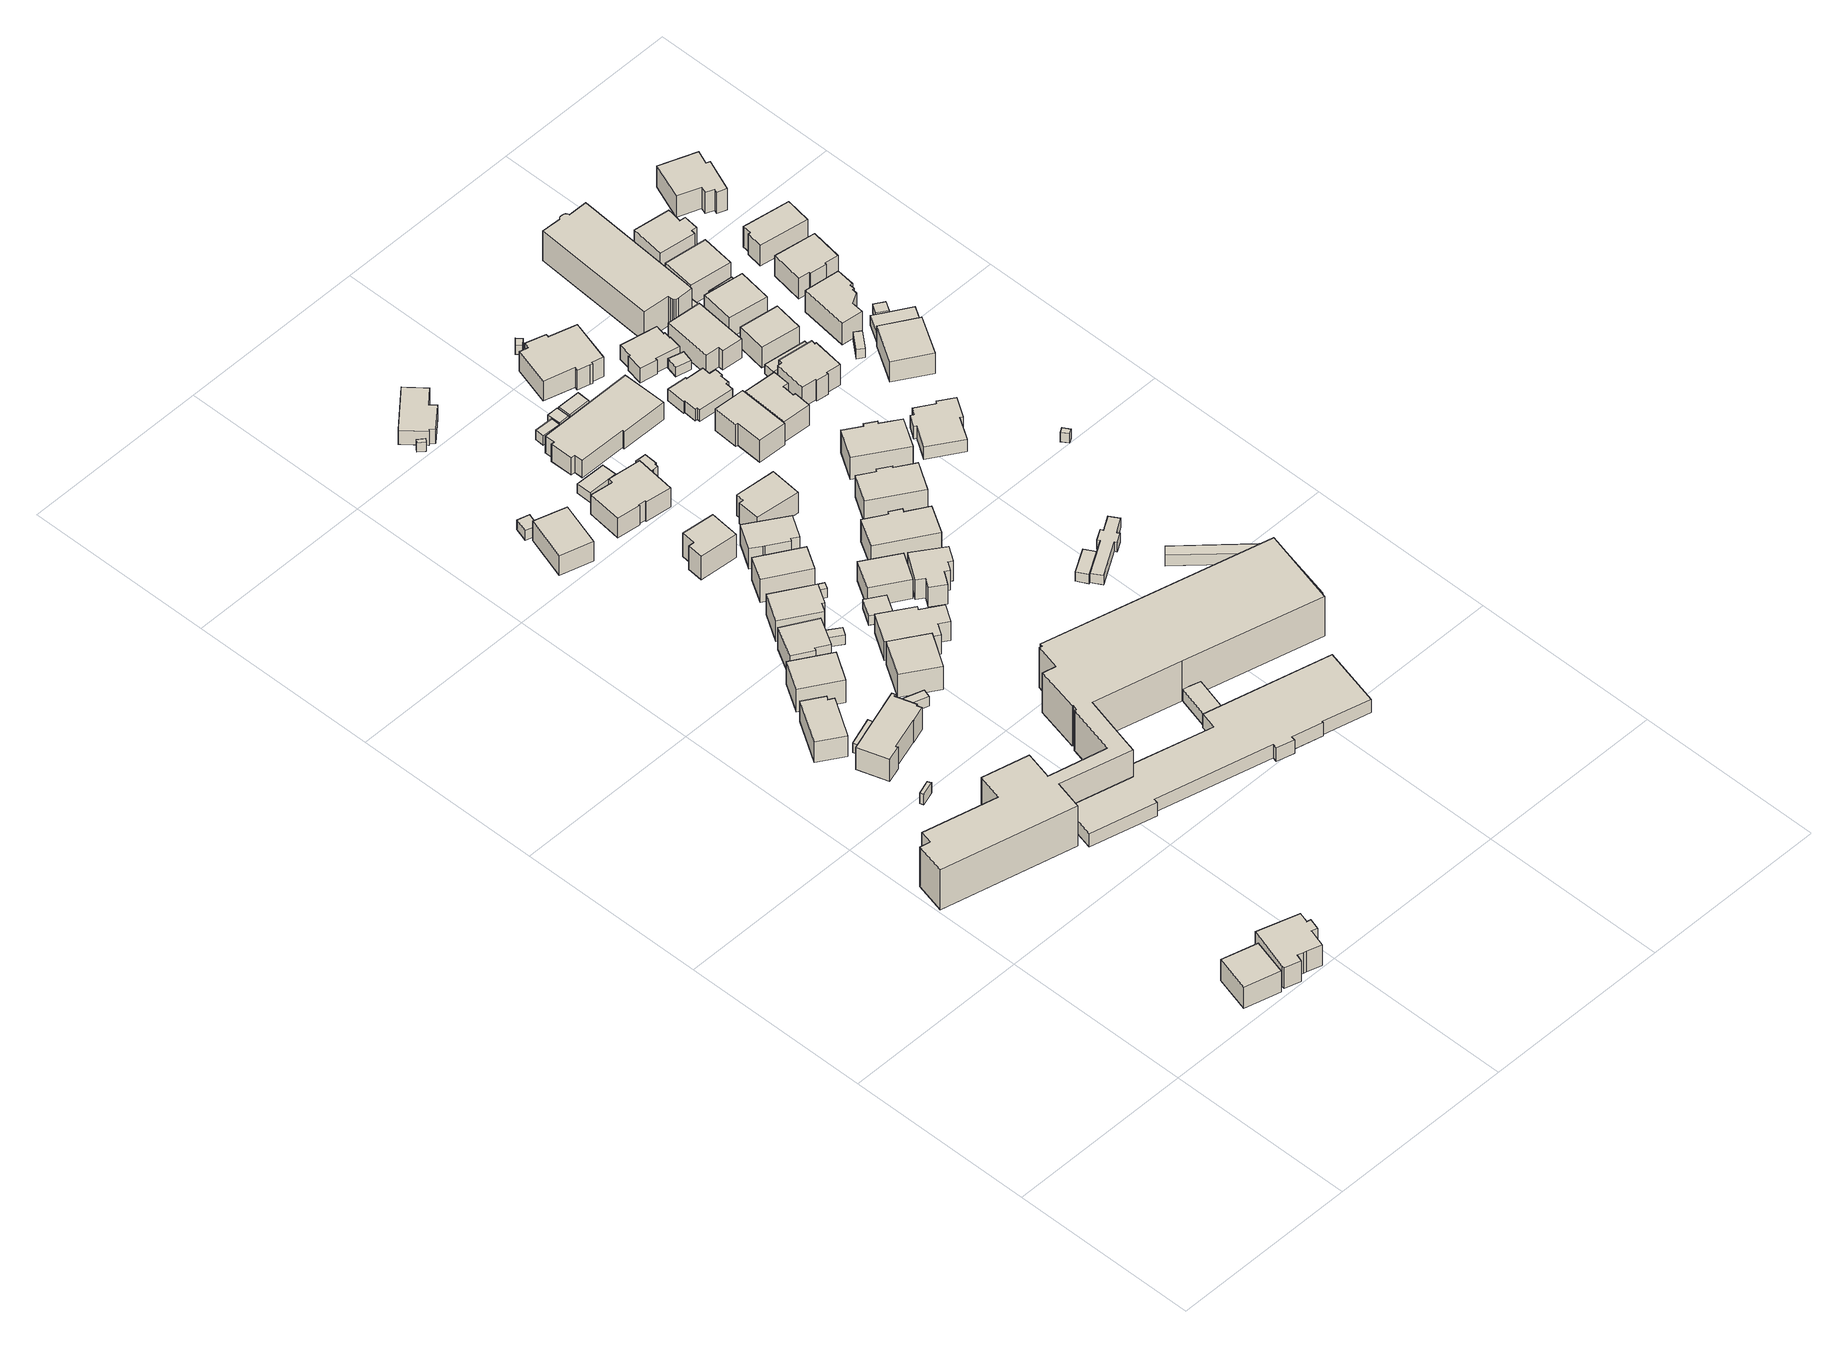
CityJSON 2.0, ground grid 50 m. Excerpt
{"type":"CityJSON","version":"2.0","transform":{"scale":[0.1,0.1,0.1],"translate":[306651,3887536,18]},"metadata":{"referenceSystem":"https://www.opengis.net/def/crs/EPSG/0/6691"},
"CityObjects":{
"building1":{"type":"Building","attributes":{"class":"3001","measuredHeight":2,"BuildingIDAttribute.prefecture":"22","BuildingIDAttribute.city":"22203","BuildingDetailAttribute.surveyYear":2015},"geometry":[{"type":"Solid","lod":"1","boundaries":[[[[0,1,2,3]],[[2,4,5,3]],[[1,6,4,2]],[[0,7,6,1]],[[3,5,7,0]],[[4,6,7,5]]]]}]},
"building2":{"type":"Building","attributes":{"class":"3001","measuredHeight":2,"BuildingIDAttribute.prefecture":"22","BuildingIDAttribute.city":"22203","BuildingDetailAttribute.surveyYear":2015},"geometry":[{"type":"Solid","lod":"1","boundaries":[[[[8,9,10,11,12,13]],[[12,14,15,13]],[[11,16,14,12]],[[10,17,16,11]],[[9,18,17,10]],[[8,19,18,9]],[[13,15,19,8]],[[14,16,17,18,19,15]]]]}]},
"building3":{"type":"Building","attributes":{"class":"3001","measuredHeight":2,"BuildingIDAttribute.prefecture":"22","BuildingIDAttribute.city":"22203","BuildingDetailAttribute.surveyYear":2015},"geometry":[{"type":"Solid","lod":"1","boundaries":[[[[20,21,22,23,24,25,26,27,28,29,30,31,32,33]],[[32,34,35,33]],[[31,36,34,32]],[[30,37,36,31]],[[29,38,37,30]],[[28,39,38,29]],[[27,40,39,28]],[[26,41,40,27]],[[25,42,41,26]],[[24,43,42,25]],[[23,44,43,24]],[[22,45,44,23]],[[21,46,45,22]],[[20,47,46,21]],[[33,35,47,20]],[[34,36,37,38,39,40,41,42,43,44,45,46,47,35]]]]}]},
"building4":{"type":"Building","attributes":{"class":"3001","measuredHeight":2,"BuildingIDAttribute.prefecture":"22","BuildingIDAttribute.city":"22203","BuildingDetailAttribute.surveyYear":2015},"geometry":[{"type":"Solid","lod":"1","boundaries":[[[[48,49,50,51]],[[50,52,53,51]],[[49,54,52,50]],[[48,55,54,49]],[[51,53,55,48]],[[52,54,55,53]]]]}]},
"building5":{"type":"Building","attributes":{"class":"3001","measuredHeight":2,"BuildingIDAttribute.prefecture":"22","BuildingIDAttribute.city":"22203","BuildingDetailAttribute.surveyYear":2015},"geometry":[{"type":"Solid","lod":"1","boundaries":[[[[56,57,58,59,60,61]],[[60,62,63,61]],[[59,64,62,60]],[[58,65,64,59]],[[57,66,65,58]],[[56,67,66,57]],[[61,63,67,56]],[[62,64,65,66,67,63]]]]}]},
"building6":{"type":"Building","attributes":{"class":"3003","measuredHeight":2,"BuildingIDAttribute.prefecture":"22","BuildingIDAttribute.city":"22203","BuildingDetailAttribute.surveyYear":2015},"geometry":[{"type":"Solid","lod":"1","boundaries":[[[[68,69,70,71]],[[70,72,73,71]],[[69,74,72,70]],[[68,75,74,69]],[[71,73,75,68]],[[72,74,75,73]]]]}]},
"building7":{"type":"Building","attributes":{"class":"3001","measuredHeight":2,"BuildingIDAttribute.prefecture":"22","BuildingIDAttribute.city":"22203","BuildingDetailAttribute.surveyYear":2015},"geometry":[{"type":"Solid","lod":"1","boundaries":[[[[76,77,78,79,80,81,82,83,84,85,86,87]],[[86,88,89,87]],[[85,90,88,86]],[[84,91,90,85]],[[83,92,91,84]],[[82,93,92,83]],[[81,94,93,82]],[[80,95,94,81]],[[79,96,95,80]],[[78,97,96,79]],[[77,98,97,78]],[[76,99,98,77]],[[87,89,99,76]],[[88,90,91,92,93,94,95,96,97,98,99,89]]]]}]},
"building8":{"type":"Building","attributes":{"class":"3001","measuredHeight":2,"BuildingIDAttribute.prefecture":"22","BuildingIDAttribute.city":"22203","BuildingDetailAttribute.surveyYear":2015},"geometry":[{"type":"Solid","lod":"1","boundaries":[[[[100,101,102,103]],[[102,104,105,103]],[[101,106,104,102]],[[100,107,106,101]],[[103,105,107,100]],[[104,106,107,105]]]]}]},
"building9":{"type":"Building","attributes":{"class":"3003","measuredHeight":2,"BuildingIDAttribute.prefecture":"22","BuildingIDAttribute.city":"22203","BuildingDetailAttribute.surveyYear":2015},"geometry":[{"type":"Solid","lod":"1","boundaries":[[[[108,109,110,111]],[[110,112,113,111]],[[109,114,112,110]],[[108,115,114,109]],[[111,113,115,108]],[[112,114,115,113]]]]}]},
"building10":{"type":"Building","attributes":{"class":"3001","measuredHeight":2,"BuildingIDAttribute.prefecture":"22","BuildingIDAttribute.city":"22203","BuildingDetailAttribute.surveyYear":2015},"geometry":[{"type":"Solid","lod":"1","boundaries":[[[[116,117,118,119,120,121]],[[120,122,123,121]],[[119,124,122,120]],[[118,125,124,119]],[[117,126,125,118]],[[116,127,126,117]],[[121,123,127,116]],[[122,124,125,126,127,123]]]]}]},
"building11":{"type":"Building","attributes":{"class":"3001","measuredHeight":2,"BuildingIDAttribute.prefecture":"22","BuildingIDAttribute.city":"22203","BuildingDetailAttribute.surveyYear":2015},"geometry":[{"type":"Solid","lod":"1","boundaries":[[[[128,129,130,131]],[[130,132,133,131]],[[129,134,132,130]],[[128,135,134,129]],[[131,133,135,128]],[[132,134,135,133]]]]}]},
"building12":{"type":"Building","attributes":{"class":"3001","measuredHeight":2,"BuildingIDAttribute.prefecture":"22","BuildingIDAttribute.city":"22203","BuildingDetailAttribute.surveyYear":2015},"geometry":[{"type":"Solid","lod":"1","boundaries":[[[[136,137,138,139]],[[138,140,141,139]],[[137,142,140,138]],[[136,143,142,137]],[[139,141,143,136]],[[140,142,143,141]]]]}]},
"building13":{"type":"Building","attributes":{"class":"3001","measuredHeight":2,"BuildingIDAttribute.prefecture":"22","BuildingIDAttribute.city":"22203","BuildingDetailAttribute.surveyYear":2015},"geometry":[{"type":"Solid","lod":"1","boundaries":[[[[144,145,146,147]],[[146,148,149,147]],[[145,150,148,146]],[[144,151,150,145]],[[147,149,151,144]],[[148,150,151,149]]]]}]},
"building14":{"type":"Building","attributes":{"class":"3003","measuredHeight":2,"BuildingIDAttribute.prefecture":"22","BuildingIDAttribute.city":"22203","BuildingDetailAttribute.surveyYear":2015},"geometry":[{"type":"Solid","lod":"1","boundaries":[[[[152,153,154,155]],[[154,156,157,155]],[[153,158,156,154]],[[152,159,158,153]],[[155,157,159,152]],[[156,158,159,157]]]]}]},
"building15":{"type":"Building","attributes":{"class":"3002","measuredHeight":2,"BuildingIDAttribute.prefecture":"22","BuildingIDAttribute.city":"22203","BuildingDetailAttribute.surveyYear":2015},"geometry":[{"type":"Solid","lod":"1","boundaries":[[[[160,161,162,163,164,165,166,167,168,169,170,171,172,173,174,175,176,177,178,179,180,181,182,183,184,185,186]],[[185,187,188,186]],[[184,189,187,185]],[[183,190,189,184]],[[182,191,190,183]],[[181,192,191,182]],[[180,193,192,181]],[[179,194,193,180]],[[178,195,194,179]],[[177,196,195,178]],[[176,197,196,177]],[[175,198,197,176]],[[174,199,198,175]],[[173,200,199,174]],[[172,201,200,173]],[[171,202,201,172]],[[170,203,202,171]],[[169,204,203,170]],[[168,205,204,169]],[[167,206,205,168]],[[166,207,206,167]],[[165,208,207,166]],[[164,209,208,165]],[[163,210,209,164]],[[162,211,210,163]],[[161,212,211,162]],[[160,213,212,161]],[[186,188,213,160]],[[187,189,190,191,192,193,194,195,196,197,198,199,200,201,202,203,204,205,206,207,208,209,210,211,212,213,188]]]]}]},
"building16":{"type":"Building","attributes":{"class":"3001","measuredHeight":2,"BuildingIDAttribute.prefecture":"22","BuildingIDAttribute.city":"22203","BuildingDetailAttribute.surveyYear":2015},"geometry":[{"type":"Solid","lod":"1","boundaries":[[[[214,215,216,217,218,219]],[[218,220,221,219]],[[217,222,220,218]],[[216,223,222,217]],[[215,224,223,216]],[[214,225,224,215]],[[219,221,225,214]],[[220,222,223,224,225,221]]]]}]},
"building17":{"type":"Building","attributes":{"name":"市立大岡小学校","class":"3001","measuredHeight":2,"BuildingIDAttribute.prefecture":"22","BuildingIDAttribute.city":"22203","BuildingDetailAttribute.surveyYear":2015},"geometry":[{"type":"Solid","lod":"1","boundaries":[[[[226,227,228,229,230,231,232,233,234,235,236,237,161,238,239,240]],[[239,241,242,240]],[[238,243,241,239]],[[161,244,243,238]],[[237,245,244,161]],[[236,246,245,237]],[[235,247,246,236]],[[234,248,247,235]],[[233,249,248,234]],[[232,250,249,233]],[[231,251,250,232]],[[230,252,251,231]],[[229,253,252,230]],[[228,254,253,229]],[[227,255,254,228]],[[226,256,255,227]],[[240,242,256,226]],[[241,243,244,245,246,247,248,249,250,251,252,253,254,255,256,242]]]]}]},
"building18":{"type":"Building","attributes":{"class":"3001","measuredHeight":2,"BuildingIDAttribute.prefecture":"22","BuildingIDAttribute.city":"22203","BuildingDetailAttribute.surveyYear":2015},"geometry":[{"type":"Solid","lod":"1","boundaries":[[[[257,258,259,260,261,262,263,264,265,266]],[[265,267,268,266]],[[264,269,267,265]],[[263,270,269,264]],[[262,271,270,263]],[[261,272,271,262]],[[260,273,272,261]],[[259,274,273,260]],[[258,275,274,259]],[[257,276,275,258]],[[266,268,276,257]],[[267,269,270,271,272,273,274,275,276,268]]]]}]},
"building19":{"type":"Building","attributes":{"class":"3003","measuredHeight":2,"BuildingIDAttribute.prefecture":"22","BuildingIDAttribute.city":"22203","BuildingDetailAttribute.surveyYear":2015},"geometry":[{"type":"Solid","lod":"1","boundaries":[[[[277,278,279,280]],[[279,281,282,280]],[[278,283,281,279]],[[277,284,283,278]],[[280,282,284,277]],[[281,283,284,282]]]]}]},
"building20":{"type":"Building","attributes":{"class":"3001","measuredHeight":2,"BuildingIDAttribute.prefecture":"22","BuildingIDAttribute.city":"22203","BuildingDetailAttribute.surveyYear":2015},"geometry":[{"type":"Solid","lod":"1","boundaries":[[[[285,286,287,288]],[[287,289,290,288]],[[286,291,289,287]],[[285,292,291,286]],[[288,290,292,285]],[[289,291,292,290]]]]}]},
"building21":{"type":"Building","attributes":{"class":"3001","measuredHeight":2,"BuildingIDAttribute.prefecture":"22","BuildingIDAttribute.city":"22203","BuildingDetailAttribute.surveyYear":2015},"geometry":[{"type":"Solid","lod":"1","boundaries":[[[[293,294,295,296,297,298]],[[297,299,300,298]],[[296,301,299,297]],[[295,302,301,296]],[[294,303,302,295]],[[293,304,303,294]],[[298,300,304,293]],[[299,301,302,303,304,300]]]]}]},
"building22":{"type":"Building","attributes":{"class":"3001","measuredHeight":2,"BuildingIDAttribute.prefecture":"22","BuildingIDAttribute.city":"22203","BuildingDetailAttribute.surveyYear":2015},"geometry":[{"type":"Solid","lod":"1","boundaries":[[[[305,306,307,308]],[[307,309,310,308]],[[306,311,309,307]],[[305,312,311,306]],[[308,310,312,305]],[[309,311,312,310]]]]}]},
"building23":{"type":"Building","attributes":{"class":"3003","measuredHeight":2,"BuildingIDAttribute.prefecture":"22","BuildingIDAttribute.city":"22203","BuildingDetailAttribute.surveyYear":2015},"geometry":[{"type":"Solid","lod":"1","boundaries":[[[[313,314,315,316]],[[315,317,318,316]],[[314,319,317,315]],[[313,320,319,314]],[[316,318,320,313]],[[317,319,320,318]]]]}]},
"building24":{"type":"Building","attributes":{"class":"3001","measuredHeight":2,"BuildingIDAttribute.prefecture":"22","BuildingIDAttribute.city":"22203","BuildingDetailAttribute.surveyYear":2015},"geometry":[{"type":"Solid","lod":"1","boundaries":[[[[321,322,323,324,325,326,327,328,329,330]],[[329,331,332,330]],[[328,333,331,329]],[[327,334,333,328]],[[326,335,334,327]],[[325,336,335,326]],[[324,337,336,325]],[[323,338,337,324]],[[322,339,338,323]],[[321,340,339,322]],[[330,332,340,321]],[[331,333,334,335,336,337,338,339,340,332]]]]}]},
"building25":{"type":"Building","attributes":{"class":"3001","measuredHeight":2,"BuildingIDAttribute.prefecture":"22","BuildingIDAttribute.city":"22203","BuildingDetailAttribute.surveyYear":2015},"geometry":[{"type":"Solid","lod":"1","boundaries":[[[[341,342,343,344,345,346,347,348]],[[347,349,350,348]],[[346,351,349,347]],[[345,352,351,346]],[[344,353,352,345]],[[343,354,353,344]],[[342,355,354,343]],[[341,356,355,342]],[[348,350,356,341]],[[349,351,352,353,354,355,356,350]]]]}]},
"building26":{"type":"Building","attributes":{"class":"3003","measuredHeight":2,"BuildingIDAttribute.prefecture":"22","BuildingIDAttribute.city":"22203","BuildingDetailAttribute.surveyYear":2015},"geometry":[{"type":"Solid","lod":"1","boundaries":[[[[357,358,359,360,361,362]],[[361,363,364,362]],[[360,365,363,361]],[[359,366,365,360]],[[358,367,366,359]],[[357,368,367,358]],[[362,364,368,357]],[[363,365,366,367,368,364]]]]}]},
"building27":{"type":"Building","attributes":{"class":"3001","measuredHeight":2,"BuildingIDAttribute.prefecture":"22","BuildingIDAttribute.city":"22203","BuildingDetailAttribute.surveyYear":2015},"geometry":[{"type":"Solid","lod":"1","boundaries":[[[[369,370,371,372]],[[371,373,374,372]],[[370,375,373,371]],[[369,376,375,370]],[[372,374,376,369]],[[373,375,376,374]]]]}]},
"building28":{"type":"Building","attributes":{"class":"3001","measuredHeight":2,"BuildingIDAttribute.prefecture":"22","BuildingIDAttribute.city":"22203","BuildingDetailAttribute.surveyYear":2015},"geometry":[{"type":"Solid","lod":"1","boundaries":[[[[377,378,379,380,381,382,383,384]],[[383,385,386,384]],[[382,387,385,383]],[[381,388,387,382]],[[380,389,388,381]],[[379,390,389,380]],[[378,391,390,379]],[[377,392,391,378]],[[384,386,392,377]],[[385,387,388,389,390,391,392,386]]]]}]},
"building29":{"type":"Building","attributes":{"class":"3003","measuredHeight":2,"BuildingIDAttribute.prefecture":"22","BuildingIDAttribute.city":"22203","BuildingDetailAttribute.surveyYear":2015},"geometry":[{"type":"Solid","lod":"1","boundaries":[[[[393,394,395,396]],[[395,397,398,396]],[[394,399,397,395]],[[393,400,399,394]],[[396,398,400,393]],[[397,399,400,398]]]]}]},
"building30":{"type":"Building","attributes":{"class":"3001","measuredHeight":2,"BuildingIDAttribute.prefecture":"22","BuildingIDAttribute.city":"22203","BuildingDetailAttribute.surveyYear":2015},"geometry":[{"type":"Solid","lod":"1","boundaries":[[[[401,402,403,404]],[[403,405,406,404]],[[402,407,405,403]],[[401,408,407,402]],[[404,406,408,401]],[[405,407,408,406]]]]}]},
"building31":{"type":"Building","attributes":{"class":"3001","measuredHeight":2,"BuildingIDAttribute.prefecture":"22","BuildingIDAttribute.city":"22203","BuildingDetailAttribute.surveyYear":2015},"geometry":[{"type":"Solid","lod":"1","boundaries":[[[[409,410,411,412,413,414,415,416,417,418]],[[417,419,420,418]],[[416,421,419,417]],[[415,422,421,416]],[[414,423,422,415]],[[413,424,423,414]],[[412,425,424,413]],[[411,426,425,412]],[[410,427,426,411]],[[409,428,427,410]],[[418,420,428,409]],[[419,421,422,423,424,425,426,427,428,420]]]]}]},
"building32":{"type":"Building","attributes":{"class":"3001","measuredHeight":2,"BuildingIDAttribute.prefecture":"22","BuildingIDAttribute.city":"22203","BuildingDetailAttribute.surveyYear":2015},"geometry":[{"type":"Solid","lod":"1","boundaries":[[[[429,430,431,432]],[[431,433,434,432]],[[430,435,433,431]],[[429,436,435,430]],[[432,434,436,429]],[[433,435,436,434]]]]}]},
"building33":{"type":"Building","attributes":{"class":"3001","measuredHeight":2,"BuildingIDAttribute.prefecture":"22","BuildingIDAttribute.city":"22203","BuildingDetailAttribute.surveyYear":2015},"geometry":[{"type":"Solid","lod":"1","boundaries":[[[[437,438,439,440,441,442,443,444]],[[443,445,446,444]],[[442,447,445,443]],[[441,448,447,442]],[[440,449,448,441]],[[439,450,449,440]],[[438,451,450,439]],[[437,452,451,438]],[[444,446,452,437]],[[445,447,448,449,450,451,452,446]]]]}]},
"building34":{"type":"Building","attributes":{"class":"3001","measuredHeight":2,"BuildingIDAttribute.prefecture":"22","BuildingIDAttribute.city":"22203","BuildingDetailAttribute.surveyYear":2015},"geometry":[{"type":"Solid","lod":"1","boundaries":[[[[453,454,455,456,457,458]],[[457,459,460,458]],[[456,461,459,457]],[[455,462,461,456]],[[454,463,462,455]],[[453,464,463,454]],[[458,460,464,453]],[[459,461,462,463,464,460]]]]}]},
"building35":{"type":"Building","attributes":{"class":"3001","measuredHeight":2,"BuildingIDAttribute.prefecture":"22","BuildingIDAttribute.city":"22203","BuildingDetailAttribute.surveyYear":2015},"geometry":[{"type":"Solid","lod":"1","boundaries":[[[[465,466,467,468]],[[467,469,470,468]],[[466,471,469,467]],[[465,472,471,466]],[[468,470,472,465]],[[469,471,472,470]]]]}]},
"building36":{"type":"Building","attributes":{"class":"3001","measuredHeight":2,"BuildingIDAttribute.prefecture":"22","BuildingIDAttribute.city":"22203","BuildingDetailAttribute.surveyYear":2015},"geometry":[{"type":"Solid","lod":"1","boundaries":[[[[473,474,475,476,477,478,479,480,481,482]],[[481,483,484,482]],[[480,485,483,481]],[[479,486,485,480]],[[478,487,486,479]],[[477,488,487,478]],[[476,489,488,477]],[[475,490,489,476]],[[474,491,490,475]],[[473,492,491,474]],[[482,484,492,473]],[[483,485,486,487,488,489,490,491,492,484]]]]}]},
"building37":{"type":"Building","attributes":{"class":"3001","measuredHeight":2,"BuildingIDAttribute.prefecture":"22","BuildingIDAttribute.city":"22203","BuildingDetailAttribute.surveyYear":2015},"geometry":[{"type":"Solid","lod":"1","boundaries":[[[[493,494,495,496,497,498,499,500]],[[499,501,502,500]],[[498,503,501,499]],[[497,504,503,498]],[[496,505,504,497]],[[495,506,505,496]],[[494,507,506,495]],[[493,508,507,494]],[[500,502,508,493]],[[501,503,504,505,506,507,508,502]]]]}]},
"building38":{"type":"Building","attributes":{"class":"3001","measuredHeight":2,"BuildingIDAttribute.prefecture":"22","BuildingIDAttribute.city":"22203","BuildingDetailAttribute.surveyYear":2015},"geometry":[{"type":"Solid","lod":"1","boundaries":[[[[509,510,511,512]],[[511,513,514,512]],[[510,515,513,511]],[[509,516,515,510]],[[512,514,516,509]],[[513,515,516,514]]]]}]},
"building39":{"type":"Building","attributes":{"class":"3001","measuredHeight":2,"BuildingIDAttribute.prefecture":"22","BuildingIDAttribute.city":"22203","BuildingDetailAttribute.surveyYear":2015},"geometry":[{"type":"Solid","lod":"1","boundaries":[[[[517,518,519,520,521,522,523,524]],[[523,525,526,524]],[[522,527,525,523]],[[521,528,527,522]],[[520,529,528,521]],[[519,530,529,520]],[[518,531,530,519]],[[517,532,531,518]],[[524,526,532,517]],[[525,527,528,529,530,531,532,526]]]]}]},
"building40":{"type":"Building","attributes":{"class":"3003","measuredHeight":2,"BuildingIDAttribute.prefecture":"22","BuildingIDAttribute.city":"22203","BuildingDetailAttribute.surveyYear":2015},"geometry":[{"type":"Solid","lod":"1","boundaries":[[[[533,534,535,536]],[[535,537,538,536]],[[534,539,537,535]],[[533,540,539,534]],[[536,538,540,533]],[[537,539,540,538]]]]}]},
"building41":{"type":"Building","attributes":{"class":"3001","measuredHeight":2,"BuildingIDAttribute.prefecture":"22","BuildingIDAttribute.city":"22203","BuildingDetailAttribute.surveyYear":2015},"geometry":[{"type":"Solid","lod":"1","boundaries":[[[[541,542,543,544,545,546,547,548,549,550,551,552,553]],[[552,554,555,553]],[[551,556,554,552]],[[550,557,556,551]],[[549,558,557,550]],[[548,559,558,549]],[[547,560,559,548]],[[546,561,560,547]],[[545,562,561,546]],[[544,563,562,545]],[[543,564,563,544]],[[542,565,564,543]],[[541,566,565,542]],[[553,555,566,541]],[[554,556,557,558,559,560,561,562,563,564,565,566,555]]]]}]},
"building42":{"type":"Building","attributes":{"class":"3001","measuredHeight":2,"BuildingIDAttribute.prefecture":"22","BuildingIDAttribute.city":"22203","BuildingDetailAttribute.surveyYear":2015},"geometry":[{"type":"Solid","lod":"1","boundaries":[[[[567,568,569,570]],[[569,571,572,570]],[[568,573,571,569]],[[567,574,573,568]],[[570,572,574,567]],[[571,573,574,572]]]]}]},
"building43":{"type":"Building","attributes":{"class":"3001","measuredHeight":2,"BuildingIDAttribute.prefecture":"22","BuildingIDAttribute.city":"22203","BuildingDetailAttribute.surveyYear":2015},"geometry":[{"type":"Solid","lod":"1","boundaries":[[[[575,576,577,578,579,580]],[[579,581,582,580]],[[578,583,581,579]],[[577,584,583,578]],[[576,585,584,577]],[[575,586,585,576]],[[580,582,586,575]],[[581,583,584,585,586,582]]]]}]},
"building44":{"type":"Building","attributes":{"class":"3001","measuredHeight":2,"BuildingIDAttribute.prefecture":"22","BuildingIDAttribute.city":"22203","BuildingDetailAttribute.surveyYear":2015},"geometry":[{"type":"Solid","lod":"1","boundaries":[[[[587,588,589,590,591,592,593,594,595,596,597,598]],[[597,599,600,598]],[[596,601,599,597]],[[595,602,601,596]],[[594,603,602,595]],[[593,604,603,594]],[[592,605,604,593]],[[591,606,605,592]],[[590,607,606,591]],[[589,608,607,590]],[[588,609,608,589]],[[587,610,609,588]],[[598,600,610,587]],[[599,601,602,603,604,605,606,607,608,609,610,600]]]]}]},
"building45":{"type":"Building","attributes":{"class":"3001","measuredHeight":2,"BuildingIDAttribute.prefecture":"22","BuildingIDAttribute.city":"22203","BuildingDetailAttribute.surveyYear":2015},"geometry":[{"type":"Solid","lod":"1","boundaries":[[[[611,612,613,614,615,616,617,618,619,620,621,622,623,624,625,626]],[[625,627,628,626]],[[624,629,627,625]],[[623,630,629,624]],[[622,631,630,623]],[[621,632,631,622]],[[620,633,632,621]],[[619,634,633,620]],[[618,635,634,619]],[[617,636,635,618]],[[616,637,636,617]],[[615,638,637,616]],[[614,639,638,615]],[[613,640,639,614]],[[612,641,640,613]],[[611,642,641,612]],[[626,628,642,611]],[[627,629,630,631,632,633,634,635,636,637,638,639,640,641,642,628]]]]}]},
"building46":{"type":"Building","attributes":{"class":"3001","measuredHeight":2,"BuildingIDAttribute.prefecture":"22","BuildingIDAttribute.city":"22203","BuildingDetailAttribute.surveyYear":2015},"geometry":[{"type":"Solid","lod":"1","boundaries":[[[[643,644,645,646,647,648,649,650]],[[649,651,652,650]],[[648,653,651,649]],[[647,654,653,648]],[[646,655,654,647]],[[645,656,655,646]],[[644,657,656,645]],[[643,658,657,644]],[[650,652,658,643]],[[651,653,654,655,656,657,658,652]]]]}]},
"building47":{"type":"Building","attributes":{"class":"3001","measuredHeight":2,"BuildingIDAttribute.prefecture":"22","BuildingIDAttribute.city":"22203","BuildingDetailAttribute.surveyYear":2015},"geometry":[{"type":"Solid","lod":"1","boundaries":[[[[659,660,661,662,663,664,665,666]],[[665,667,668,666]],[[664,669,667,665]],[[663,670,669,664]],[[662,671,670,663]],[[661,672,671,662]],[[660,673,672,661]],[[659,674,673,660]],[[666,668,674,659]],[[667,669,670,671,672,673,674,668]]]]}]},
"building48":{"type":"Building","attributes":{"class":"3001","measuredHeight":2,"BuildingIDAttribute.prefecture":"22","BuildingIDAttribute.city":"22203","BuildingDetailAttribute.surveyYear":2015},"geometry":[{"type":"Solid","lod":"1","boundaries":[[[[675,676,677,678,679,680,681,682,683,684,685,686]],[[685,687,688,686]],[[684,689,687,685]],[[683,690,689,684]],[[682,691,690,683]],[[681,692,691,682]],[[680,693,692,681]],[[679,694,693,680]],[[678,695,694,679]],[[677,696,695,678]],[[676,697,696,677]],[[675,698,697,676]],[[686,688,698,675]],[[687,689,690,691,692,693,694,695,696,697,698,688]]]]}]},
"building49":{"type":"Building","attributes":{"class":"3001","measuredHeight":2,"BuildingIDAttribute.prefecture":"22","BuildingIDAttribute.city":"22203","BuildingDetailAttribute.surveyYear":2015},"geometry":[{"type":"Solid","lod":"1","boundaries":[[[[699,700,701,702]],[[701,703,704,702]],[[700,705,703,701]],[[699,706,705,700]],[[702,704,706,699]],[[703,705,706,704]]]]}]},
"building50":{"type":"Building","attributes":{"class":"3003","measuredHeight":2,"BuildingIDAttribute.prefecture":"22","BuildingIDAttribute.city":"22203","BuildingDetailAttribute.surveyYear":2015},"geometry":[{"type":"Solid","lod":"1","boundaries":[[[[707,708,709,710,711,712,713,714]],[[713,715,716,714]],[[712,717,715,713]],[[711,718,717,712]],[[710,719,718,711]],[[709,720,719,710]],[[708,721,720,709]],[[707,722,721,708]],[[714,716,722,707]],[[715,717,718,719,720,721,722,716]]]]}]},
"building51":{"type":"Building","attributes":{"class":"3001","measuredHeight":2,"BuildingIDAttribute.prefecture":"22","BuildingIDAttribute.city":"22203","BuildingDetailAttribute.surveyYear":2015},"geometry":[{"type":"Solid","lod":"1","boundaries":[[[[723,724,725,726,727,728]],[[727,729,730,728]],[[726,731,729,727]],[[725,732,731,726]],[[724,733,732,725]],[[723,734,733,724]],[[728,730,734,723]],[[729,731,732,733,734,730]]]]}]},
"building52":{"type":"Building","attributes":{"class":"3001","measuredHeight":2,"BuildingIDAttribute.prefecture":"22","BuildingIDAttribute.city":"22203","BuildingDetailAttribute.surveyYear":2015},"geometry":[{"type":"Solid","lod":"1","boundaries":[[[[735,736,737,738,739,740,741,742,743,744,745,746]],[[745,747,748,746]],[[744,749,747,745]],[[743,750,749,744]],[[742,751,750,743]],[[741,752,751,742]],[[740,753,752,741]],[[739,754,753,740]],[[738,755,754,739]],[[737,756,755,738]],[[736,757,756,737]],[[735,758,757,736]],[[746,748,758,735]],[[747,749,750,751,752,753,754,755,756,757,758,748]]]]}]},
"building53":{"type":"Building","attributes":{"class":"3001","measuredHeight":2,"BuildingIDAttribute.prefecture":"22","BuildingIDAttribute.city":"22203","BuildingDetailAttribute.surveyYear":2015},"geometry":[{"type":"Solid","lod":"1","boundaries":[[[[759,760,761,762,763,764,765,766,767,768,769,770]],[[769,771,772,770]],[[768,773,771,769]],[[767,774,773,768]],[[766,775,774,767]],[[765,776,775,766]],[[764,777,776,765]],[[763,778,777,764]],[[762,779,778,763]],[[761,780,779,762]],[[760,781,780,761]],[[759,782,781,760]],[[770,772,782,759]],[[771,773,774,775,776,777,778,779,780,781,782,772]]]]}]},
"building54":{"type":"Building","attributes":{"class":"3003","measuredHeight":2,"BuildingIDAttribute.prefecture":"22","BuildingIDAttribute.city":"22203","BuildingDetailAttribute.surveyYear":2015},"geometry":[{"type":"Solid","lod":"1","boundaries":[[[[783,784,785,786]],[[785,787,788,786]],[[784,789,787,785]],[[783,790,789,784]],[[786,788,790,783]],[[787,789,790,788]]]]}]},
"building55":{"type":"Building","attributes":{"class":"3001","measuredHeight":2,"BuildingIDAttribute.prefecture":"22","BuildingIDAttribute.city":"22203","BuildingDetailAttribute.surveyYear":2015},"geometry":[{"type":"Solid","lod":"1","boundaries":[[[[791,792,793,794]],[[793,795,796,794]],[[792,797,795,793]],[[791,798,797,792]],[[794,796,798,791]],[[795,797,798,796]]]]}]},
"building56":{"type":"Building","attributes":{"class":"3002","measuredHeight":2,"BuildingIDAttribute.prefecture":"22","BuildingIDAttribute.city":"22203","BuildingDetailAttribute.surveyYear":2015},"geometry":[{"type":"Solid","lod":"1","boundaries":[[[[799,800,801,802,803,804,805,806,807,808,809,810,811,812,813,814,815,816]],[[815,817,818,816]],[[814,819,817,815]],[[813,820,819,814]],[[812,821,820,813]],[[811,822,821,812]],[[810,823,822,811]],[[809,824,823,810]],[[808,825,824,809]],[[807,826,825,808]],[[806,827,826,807]],[[805,828,827,806]],[[804,829,828,805]],[[803,830,829,804]],[[802,831,830,803]],[[801,832,831,802]],[[800,833,832,801]],[[799,834,833,800]],[[816,818,834,799]],[[817,819,820,821,822,823,824,825,826,827,828,829,830,831,832,833,834,818]]]]}]},
"building57":{"type":"Building","attributes":{"class":"3003","measuredHeight":2,"BuildingIDAttribute.prefecture":"22","BuildingIDAttribute.city":"22203","BuildingDetailAttribute.surveyYear":2015},"geometry":[{"type":"Solid","lod":"1","boundaries":[[[[835,836,837,838]],[[837,839,840,838]],[[836,841,839,837]],[[835,842,841,836]],[[838,840,842,835]],[[839,841,842,840]]]]}]},
"building58":{"type":"Building","attributes":{"class":"3001","measuredHeight":2,"BuildingIDAttribute.prefecture":"22","BuildingIDAttribute.city":"22203","BuildingDetailAttribute.surveyYear":2015},"geometry":[{"type":"Solid","lod":"1","boundaries":[[[[843,844,845,846]],[[845,847,848,846]],[[844,849,847,845]],[[843,850,849,844]],[[846,848,850,843]],[[847,849,850,848]]]]}]},
"building59":{"type":"Building","attributes":{"class":"3001","measuredHeight":2,"BuildingIDAttribute.prefecture":"22","BuildingIDAttribute.city":"22203","BuildingDetailAttribute.surveyYear":2015},"geometry":[{"type":"Solid","lod":"1","boundaries":[[[[851,852,853,854]],[[853,855,856,854]],[[852,857,855,853]],[[851,858,857,852]],[[854,856,858,851]],[[855,857,858,856]]]]}]},
"building60":{"type":"Building","attributes":{"class":"3003","measuredHeight":2,"BuildingIDAttribute.prefecture":"22","BuildingIDAttribute.city":"22203","BuildingDetailAttribute.surveyYear":2015},"geometry":[{"type":"Solid","lod":"1","boundaries":[[[[859,860,861,862]],[[861,863,864,862]],[[860,865,863,861]],[[859,866,865,860]],[[862,864,866,859]],[[863,865,866,864]]]]}]},
"building61":{"type":"Building","attributes":{"class":"3003","measuredHeight":2,"BuildingIDAttribute.prefecture":"22","BuildingIDAttribute.city":"22203","BuildingDetailAttribute.surveyYear":2015},"geometry":[{"type":"Solid","lod":"1","boundaries":[[[[867,868,869,870]],[[869,871,872,870]],[[868,873,871,869]],[[867,874,873,868]],[[870,872,874,867]],[[871,873,874,872]]]]}]},
"building62":{"type":"Building","attributes":{"class":"3001","measuredHeight":2,"BuildingIDAttribute.prefecture":"22","BuildingIDAttribute.city":"22203","BuildingDetailAttribute.surveyYear":2015},"geometry":[{"type":"Solid","lod":"1","boundaries":[[[[875,876,877,878]],[[877,879,880,878]],[[876,881,879,877]],[[875,882,881,876]],[[878,880,882,875]],[[879,881,882,880]]]]}]},
"building63":{"type":"Building","attributes":{"class":"3001","measuredHeight":2,"BuildingIDAttribute.prefecture":"22","BuildingIDAttribute.city":"22203","BuildingDetailAttribute.surveyYear":2015},"geometry":[{"type":"Solid","lod":"1","boundaries":[[[[883,884,885,886]],[[885,887,888,886]],[[884,889,887,885]],[[883,890,889,884]],[[886,888,890,883]],[[887,889,890,888]]]]}]},
"building64":{"type":"Building","attributes":{"class":"3001","measuredHeight":2,"BuildingIDAttribute.prefecture":"22","BuildingIDAttribute.city":"22203","BuildingDetailAttribute.surveyYear":2015},"geometry":[{"type":"Solid","lod":"1","boundaries":[[[[891,892,893,894,895,896,897,898]],[[897,899,900,898]],[[896,901,899,897]],[[895,902,901,896]],[[894,903,902,895]],[[893,904,903,894]],[[892,905,904,893]],[[891,906,905,892]],[[898,900,906,891]],[[899,901,902,903,904,905,906,900]]]]}]},
"building65":{"type":"Building","attributes":{"class":"3001","measuredHeight":2,"BuildingIDAttribute.prefecture":"22","BuildingIDAttribute.city":"22203","BuildingDetailAttribute.surveyYear":2015},"geometry":[{"type":"Solid","lod":"1","boundaries":[[[[907,908,909,910,911,912,913,914,915,916]],[[915,917,918,916]],[[914,919,917,915]],[[913,920,919,914]],[[912,921,920,913]],[[911,922,921,912]],[[910,923,922,911]],[[909,924,923,910]],[[908,925,924,909]],[[907,926,925,908]],[[916,918,926,907]],[[917,919,920,921,922,923,924,925,926,918]]]]}]},
"building66":{"type":"Building","attributes":{"class":"3003","measuredHeight":2,"BuildingIDAttribute.prefecture":"22","BuildingIDAttribute.city":"22203","BuildingDetailAttribute.surveyYear":2015},"geometry":[{"type":"Solid","lod":"1","boundaries":[[[[927,928,929,930]],[[929,931,932,930]],[[928,933,931,929]],[[927,934,933,928]],[[930,932,934,927]],[[931,933,934,932]]]]}]},
"building67":{"type":"Building","attributes":{"class":"3001","measuredHeight":2,"BuildingIDAttribute.prefecture":"22","BuildingIDAttribute.city":"22203","BuildingDetailAttribute.surveyYear":2015},"geometry":[{"type":"Solid","lod":"1","boundaries":[[[[935,936,937,938]],[[937,939,940,938]],[[936,941,939,937]],[[935,942,941,936]],[[938,940,942,935]],[[939,941,942,940]]]]}]},
"building68":{"type":"Building","attributes":{"class":"3001","measuredHeight":2,"BuildingIDAttribute.prefecture":"22","BuildingIDAttribute.city":"22203","BuildingDetailAttribute.surveyYear":2015},"geometry":[{"type":"Solid","lod":"1","boundaries":[[[[943,944,945,946,947,948,949,950]],[[949,951,952,950]],[[948,953,951,949]],[[947,954,953,948]],[[946,955,954,947]],[[945,956,955,946]],[[944,957,956,945]],[[943,958,957,944]],[[950,952,958,943]],[[951,953,954,955,956,957,958,952]]]]}]},
"building69":{"type":"Building","attributes":{"class":"3001","measuredHeight":2,"BuildingIDAttribute.prefecture":"22","BuildingIDAttribute.city":"22203","BuildingDetailAttribute.surveyYear":2015},"geometry":[{"type":"Solid","lod":"1","boundaries":[[[[959,960,961,962,963,964]],[[963,965,966,964]],[[962,967,965,963]],[[961,968,967,962]],[[960,969,968,961]],[[959,970,969,960]],[[964,966,970,959]],[[965,967,968,969,970,966]]]]}]},
"building70":{"type":"Building","attributes":{"class":"3001","measuredHeight":2,"BuildingIDAttribute.prefecture":"22","BuildingIDAttribute.city":"22203","BuildingDetailAttribute.surveyYear":2015},"geometry":[{"type":"Solid","lod":"1","boundaries":[[[[971,972,973,974,975,976,977,978,979,980]],[[979,981,982,980]],[[978,983,981,979]],[[977,984,983,978]],[[976,985,984,977]],[[975,986,985,976]],[[974,987,986,975]],[[973,988,987,974]],[[972,989,988,973]],[[971,990,989,972]],[[980,982,990,971]],[[981,983,984,985,986,987,988,989,990,982]]]]}]}
},
"vertices":[
[346,15,3],[253,41,3],[279,136,3],[372,110,3],[279,136,71],[372,110,71],[253,41,71],[346,15,71],
[244,826,10],[252,856,10],[268,852,10],[254,802,10],[126,836,10],[132,856,10],[126,836,51],[132,856,51],[254,802,51],[268,852,51],[252,856,51],[244,826,51],
[465,3,6],[426,15,6],[419,17,6],[404,22,6],[398,3,6],[357,16,6],[357,24,6],[392,138,6],[501,104,6],[493,77,6],[503,74,6],[494,45,6],[479,50,6],[479,48,6],[479,50,72],[479,48,72],[494,45,72],[503,74,72],[493,77,72],[501,104,72],[392,138,72],[357,24,72],[357,16,72],[398,3,72],[404,22,72],[419,17,72],[426,15,72],[465,3,72],
[211,975,6],[208,985,6],[245,998,6],[249,988,6],[245,998,39],[249,988,39],[208,985,39],[211,975,39],
[205,1347,6],[257,1315,6],[251,1306,6],[265,1298,6],[202,1198,6],[137,1239,6],[202,1198,72],[137,1239,72],[265,1298,72],[251,1306,72],[257,1315,72],[205,1347,72],
[221,1184,7],[217,1198,7],[292,1223,7],[296,1209,7],[292,1223,37],[296,1209,37],[217,1198,37],[221,1184,37],
[360,1215,5],[363,1206,5],[357,1204,5],[374,1151,5],[370,1149,5],[374,1136,5],[333,1122,5],[332,1123,5],[249,1097,5],[251,1092,5],[211,1079,5],[186,1159,5],[211,1079,76],[186,1159,76],[251,1092,76],[249,1097,76],[332,1123,76],[333,1122,76],[374,1136,76],[370,1149,76],[374,1151,76],[357,1204,76],[363,1206,76],[360,1215,76],
[221,1373,6],[267,1448,6],[364,1388,6],[317,1314,6],[364,1388,78],[317,1314,78],[267,1448,78],[221,1373,78],
[383,1190,8],[390,1211,8],[442,1194,8],[435,1172,8],[442,1194,38],[435,1172,38],[390,1211,38],[383,1190,38],
[415,1483,8],[373,1411,8],[340,1430,8],[336,1424,8],[284,1454,8],[329,1532,8],[284,1454,78],[329,1532,78],[336,1424,78],[340,1430,78],[373,1411,78],[415,1483,78],
[189,2146,16],[273,2120,16],[237,2005,16],[153,2031,16],[237,2005,79],[153,2031,79],[273,2120,79],[189,2146,79],
[209,2149,15],[179,2159,15],[190,2195,15],[221,2186,15],[190,2195,46],[221,2186,46],[179,2159,46],[209,2149,46],
[405,1240,8],[461,1328,8],[549,1272,8],[493,1184,8],[549,1272,82],[493,1184,82],[461,1328,82],[405,1240,82],
[402,1460,10],[415,1480,10],[454,1454,10],[441,1434,10],[454,1454,40],[441,1434,40],[415,1480,40],[402,1460,40],
[602,835,10],[568,702,10],[560,670,10],[372,718,10],[353,641,10],[3,727,10],[23,808,10],[49,802,10],[57,835,10],[252,787,10],[269,855,10],[391,825,10],[373,752,10],[379,750,10],[525,715,10],[557,846,10],[562,845,10],[566,858,10],[563,859,10],[591,976,10],[625,968,10],[642,1034,10],[650,1032,10],[652,1040,10],[1240,889,10],[1188,685,10],[830,777,10],[1188,685,138],[830,777,138],[1240,889,138],[652,1040,138],[650,1032,138],[642,1034,138],[625,968,138],[591,976,138],[563,859,138],[566,858,138],[562,845,138],[557,846,138],[525,715,138],[379,750,138],[373,752,138],[391,825,138],[269,855,138],[252,787,138],[57,835,138],[49,802,138],[23,808,138],[3,727,138],[353,641,138],[372,718,138],[560,670,138],[568,702,138],[602,835,138],
[344,1553,7],[388,1624,7],[489,1563,7],[458,1512,7],[452,1516,7],[439,1495,7],[452,1516,73],[439,1495,73],[458,1512,73],[489,1563,73],[388,1624,73],[344,1553,73],
[1091,451,10],[968,482,10],[967,479,10],[888,499,10],[886,488,10],[840,500,10],[843,512,10],[542,588,10],[539,577,10],[367,620,10],[390,712,10],[560,669,10],[791,645,10],[802,689,10],[1130,607,10],[802,689,53],[1130,607,53],[791,645,53],[568,702,53],[560,669,53],[390,712,53],[367,620,53],[539,577,53],[542,588,53],[843,512,53],[840,500,53],[886,488,53],[888,499,53],[967,479,53],[968,482,53],[1091,451,53],
[512,1411,9],[593,1359,9],[588,1351,9],[640,1318,9],[611,1274,9],[586,1290,9],[567,1261,9],[508,1299,9],[514,1307,9],[465,1338,9],[514,1307,70],[465,1338,70],[508,1299,70],[567,1261,70],[586,1290,70],[611,1274,70],[640,1318,70],[588,1351,70],[593,1359,70],[512,1411,70],
[429,1611,10],[439,1627,10],[525,1576,10],[516,1560,10],[525,1576,40],[516,1560,40],[439,1627,40],[429,1611,40],
[203,2513,21],[210,2521,21],[227,2508,21],[220,2499,21],[227,2508,51],[220,2499,51],[210,2521,51],[203,2513,51],
[477,1871,5],[469,1792,5],[367,1802,5],[371,1844,5],[386,1843,5],[390,1880,5],[386,1843,80],[390,1880,80],[371,1844,80],[367,1802,80],[469,1792,80],[477,1871,80],
[406,1659,7],[442,1719,7],[549,1654,7],[513,1595,7],[549,1654,80],[513,1595,80],[442,1719,80],[406,1659,80],
[519,1437,9],[547,1481,9],[593,1452,9],[566,1408,9],[593,1452,39],[566,1408,39],[547,1481,39],[519,1437,39],
[486,2103,15],[473,1996,15],[405,2005,15],[405,2009,15],[387,2012,15],[387,2008,15],[325,2016,15],[336,2109,15],[396,2101,15],[398,2114,15],[396,2101,77],[398,2114,77],[336,2109,77],[325,2016,77],[387,2008,77],[387,2012,77],[405,2009,77],[405,2005,77],[473,1996,77],[486,2103,77],
[192,2559,21],[292,2645,21],[334,2597,21],[295,2563,21],[308,2549,21],[251,2500,21],[241,2511,21],[237,2507,21],[241,2511,66],[237,2507,66],[251,2500,66],[308,2549,66],[295,2563,66],[334,2597,66],[292,2645,66],[192,2559,66],
[513,1682,11],[524,1698,11],[539,1688,11],[544,1695,11],[568,1678,11],[552,1655,11],[568,1678,41],[552,1655,41],[544,1695,41],[539,1688,41],[524,1698,41],[513,1682,41],
[441,2172,16],[441,2133,16],[360,2134,16],[361,2174,16],[360,2134,46],[361,2174,46],[441,2133,46],[441,2172,46],
[600,1746,9],[564,1689,9],[547,1700,9],[542,1694,9],[491,1727,9],[487,1729,9],[461,1746,9],[501,1810,9],[461,1746,74],[501,1810,74],[487,1729,74],[491,1727,74],[542,1694,74],[547,1700,74],[564,1689,74],[600,1746,74],
[852,679,11],[807,692,11],[830,777,11],[875,764,11],[830,777,48],[875,764,48],[807,692,48],[852,679,48],
[688,1491,10],[644,1421,10],[555,1476,10],[599,1547,10],[555,1476,72],[599,1547,72],[644,1421,72],[688,1491,72],
[695,1485,10],[771,1432,10],[745,1394,10],[735,1401,10],[720,1379,10],[708,1387,10],[685,1354,10],[649,1379,10],[665,1402,10],[646,1415,10],[665,1402,73],[646,1415,73],[649,1379,73],[685,1354,73],[708,1387,73],[720,1379,73],[735,1401,73],[745,1394,73],[771,1432,73],[695,1485,73],
[415,2329,15],[416,2353,15],[466,2351,15],[465,2327,15],[466,2351,45],[465,2327,45],[416,2353,45],[415,2329,45],
[526,2090,17],[522,2090,17],[521,2081,17],[506,2081,17],[505,2081,17],[497,2082,17],[499,2127,17],[528,2126,17],[499,2127,47],[528,2126,47],[497,2082,47],[505,2081,47],[506,2081,47],[521,2081,47],[522,2090,47],[526,2090,47],
[538,1794,13],[543,1854,13],[555,1853,13],[557,1875,13],[664,1865,13],[656,1782,13],[664,1865,79],[656,1782,79],[557,1875,79],[555,1853,79],[543,1854,79],[538,1794,79],
[497,2329,16],[468,2329,16],[467,2365,16],[497,2365,16],[467,2365,46],[497,2365,46],[468,2329,46],[497,2329,46],
[531,2192,14],[531,2198,14],[404,2199,14],[404,2222,14],[393,2222,14],[393,2283,14],[402,2283,14],[402,2310,14],[657,2309,14],[656,2191,14],[657,2309,69],[656,2191,69],[402,2310,69],[402,2283,69],[393,2283,69],[393,2222,69],[404,2222,69],[404,2199,69],[531,2198,69],[531,2192,69],
[647,1551,11],[690,1623,11],[745,1590,11],[749,1596,11],[777,1579,11],[772,1571,11],[827,1538,11],[784,1467,11],[827,1538,82],[784,1467,82],[772,1571,82],[777,1579,82],[749,1596,82],[745,1590,82],[690,1623,82],[647,1551,82],
[499,2329,17],[500,2363,17],[561,2362,17],[560,2328,17],[561,2362,48],[560,2328,48],[500,2363,48],[499,2329,48],
[735,1656,13],[778,1724,13],[820,1698,13],[824,1704,13],[856,1684,13],[853,1681,13],[902,1650,13],[857,1579,13],[902,1650,82],[857,1579,82],[853,1681,82],[856,1684,82],[824,1704,82],[820,1698,82],[778,1724,82],[735,1656,82],
[990,1233,12],[1006,1205,12],[944,1169,12],[928,1197,12],[944,1169,42],[928,1197,42],[1006,1205,42],[990,1233,42],
[618,2513,18],[616,2505,18],[687,2484,18],[655,2374,18],[626,2382,18],[624,2377,18],[617,2379,18],[586,2388,18],[589,2397,18],[510,2420,18],[539,2520,18],[562,2514,18],[566,2529,18],[562,2514,81],[566,2529,81],[539,2520,81],[510,2420,81],[589,2397,81],[586,2388,81],[617,2379,81],[624,2377,81],[626,2382,81],[655,2374,81],[687,2484,81],[616,2505,81],[618,2513,81],
[581,2549,18],[570,2562,18],[585,2576,18],[597,2563,18],[585,2576,48],[597,2563,48],[570,2562,48],[581,2549,48],
[783,1943,15],[707,1947,15],[711,2018,15],[705,2018,15],[709,2085,15],[791,2080,15],[709,2085,85],[791,2080,85],[705,2018,85],[711,2018,85],[707,1947,85],[783,1943,85],
[1036,1223,11],[1032,1230,11],[1060,1247,11],[1064,1240,11],[1101,1262,11],[1116,1237,11],[1078,1214,11],[1082,1207,11],[1057,1192,11],[1054,1198,11],[964,1145,11],[948,1171,11],[964,1145,41],[948,1171,41],[1054,1198,41],[1057,1192,41],[1082,1207,41],[1078,1214,41],[1116,1237,41],[1101,1262,41],[1064,1240,41],[1060,1247,41],[1032,1230,41],[1036,1223,41],
[704,2127,17],[705,2136,17],[698,2136,17],[701,2170,17],[697,2170,17],[701,2222,17],[754,2217,17],[753,2214,17],[801,2210,17],[799,2188,17],[817,2187,17],[815,2164,17],[811,2165,17],[809,2139,17],[802,2140,17],[800,2119,17],[802,2140,54],[800,2119,54],[809,2139,54],[811,2165,54],[815,2164,54],[817,2187,54],[799,2188,54],[801,2210,54],[753,2214,54],[754,2217,54],[701,2222,54],[697,2170,54],[701,2170,54],[698,2136,54],[705,2136,54],[704,2127,54],
[808,1768,13],[854,1840,13],[898,1812,13],[902,1818,13],[930,1800,13],[926,1795,13],[974,1764,13],[928,1691,13],[974,1764,84],[928,1691,84],[926,1795,84],[930,1800,84],[902,1818,84],[898,1812,84],[854,1840,84],[808,1768,84],
[796,2076,16],[882,2070,16],[879,2024,16],[864,2025,16],[861,1992,16],[867,1991,16],[863,1945,16],[788,1950,16],[863,1945,81],[788,1950,81],[867,1991,81],[861,1992,81],[864,2025,81],[879,2024,81],[882,2070,81],[796,2076,81],
[816,2365,17],[811,2339,17],[814,2339,17],[811,2321,17],[813,2321,17],[807,2286,17],[744,2299,17],[743,2294,17],[698,2303,17],[707,2348,17],[712,2347,17],[719,2384,17],[712,2347,63],[719,2384,63],[707,2348,63],[698,2303,63],[743,2294,63],[744,2299,63],[807,2286,63],[813,2321,63],[811,2321,63],[814,2339,63],[811,2339,63],[816,2365,63],
[772,2289,19],[811,2278,19],[803,2248,19],[764,2258,19],[803,2248,49],[764,2258,49],[811,2278,49],[772,2289,49],
[1098,1085,13],[1118,1104,13],[1296,929,13],[1254,753,13],[1210,766,13],[1221,812,13],[1230,810,13],[1260,924,13],[1230,810,48],[1260,924,48],[1221,812,48],[1210,766,48],[1254,753,48],[1296,929,48],[1118,1104,48],[1098,1085,48],
[906,2192,18],[851,2197,18],[852,2210,18],[816,2214,18],[829,2343,18],[920,2334,18],[829,2343,80],[920,2334,80],[816,2214,80],[852,2210,80],[851,2197,80],[906,2192,80],
[999,1748,14],[994,1751,14],[1013,1781,14],[1021,1776,14],[1032,1793,14],[1080,1763,14],[1084,1769,14],[1123,1744,14],[1090,1692,14],[1083,1697,14],[1047,1639,14],[964,1692,14],[1047,1639,53],[964,1692,53],[1083,1697,53],[1090,1692,53],[1123,1744,53],[1084,1769,53],[1080,1763,53],[1032,1793,53],[1021,1776,53],[1013,1781,53],[994,1751,53],[999,1748,53],
[1009,2076,14],[1007,2065,14],[1011,2065,14],[1000,1981,14],[962,1986,14],[961,1981,14],[929,1985,14],[930,1989,14],[892,1994,14],[903,2079,14],[914,2078,14],[916,2088,14],[914,2078,80],[916,2088,80],[903,2079,80],[892,1994,80],[930,1989,80],[929,1985,80],[961,1981,80],[962,1986,80],[1000,1981,80],[1011,2065,80],[1007,2065,80],[1009,2076,80],
[1021,2109,15],[1017,2079,15],[905,2095,15],[909,2125,15],[905,2095,45],[909,2125,45],[1017,2079,45],[1021,2109,45],
[1032,2203,15],[1020,2126,15],[917,2142,15],[929,2218,15],[917,2142,81],[929,2218,81],[1020,2126,81],[1032,2203,81],
[818,2715,17],[870,2712,17],[874,2716,17],[879,2717,17],[883,2717,17],[889,2716,17],[892,2714,17],[896,2706,17],[946,2705,17],[921,2372,17],[919,2356,17],[876,2357,17],[871,2359,17],[867,2362,17],[866,2365,17],[865,2371,17],[865,2377,17],[795,2383,17],[865,2377,112],[795,2383,112],[865,2371,112],[866,2365,112],[867,2362,112],[871,2359,112],[876,2357,112],[919,2356,112],[921,2372,112],[946,2705,112],[896,2706,112],[892,2714,112],[889,2716,112],[883,2717,112],[879,2717,112],[874,2716,112],[870,2712,112],[818,2715,112],
[938,2334,17],[919,2335,17],[924,2415,17],[943,2414,17],[924,2415,47],[943,2414,47],[919,2335,47],[938,2334,47],
[1210,1511,14],[1223,1519,14],[1234,1501,14],[1222,1493,14],[1234,1501,44],[1222,1493,44],[1223,1519,44],[1210,1511,44],
[1049,2327,16],[1036,2238,16],[931,2254,16],[944,2342,16],[931,2254,82],[944,2342,82],[1036,2238,82],[1049,2327,82],
[1116,2052,14],[1132,2040,14],[1098,1998,14],[1082,2010,14],[1098,1998,44],[1082,2010,44],[1132,2040,44],[1116,2052,44],
[982,2351,17],[983,2366,17],[1049,2359,17],[1047,2344,17],[1049,2359,47],[1047,2344,47],[983,2366,47],[982,2351,47],
[1067,2456,17],[1056,2368,17],[944,2383,17],[955,2471,17],[944,2383,82],[955,2471,82],[1056,2368,82],[1067,2456,82],
[1228,1950,15],[1169,1853,15],[1081,1907,15],[1140,2004,15],[1081,1907,80],[1140,2004,80],[1169,1853,80],[1228,1950,80],
[1065,2565,17],[1059,2526,17],[1074,2524,17],[1069,2484,17],[1055,2486,17],[1053,2475,17],[956,2488,17],[969,2579,17],[956,2488,99],[969,2579,99],[1053,2475,99],[1055,2486,99],[1069,2484,99],[1074,2524,99],[1059,2526,99],[1065,2565,99],
[1200,2178,14],[1194,2128,14],[1187,2129,14],[1186,2116,14],[1181,2116,14],[1179,2102,14],[1151,2087,14],[1148,2055,14],[1091,2062,14],[1107,2190,14],[1091,2062,83],[1107,2190,83],[1148,2055,83],[1151,2087,83],[1179,2102,83],[1181,2116,83],[1186,2116,83],[1187,2129,83],[1194,2128,83],[1200,2178,83],
[1264,2005,16],[1231,1951,16],[1143,2004,16],[1176,2058,16],[1143,2004,46],[1176,2058,46],[1231,1951,46],[1264,2005,46],
[1230,2061,17],[1215,2037,17],[1189,2053,17],[1205,2077,17],[1189,2053,47],[1205,2077,47],[1215,2037,47],[1230,2061,47],
[1247,2295,16],[1234,2211,16],[1198,2216,16],[1197,2211,16],[1152,2218,16],[1153,2222,16],[1124,2226,16],[1138,2312,16],[1124,2226,82],[1138,2312,82],[1153,2222,82],[1152,2218,82],[1197,2211,82],[1198,2216,82],[1234,2211,82],[1247,2295,82],
[1138,2356,16],[1145,2400,16],[1151,2399,16],[1154,2423,16],[1278,2403,16],[1267,2335,16],[1278,2403,82],[1267,2335,82],[1154,2423,82],[1151,2399,82],[1145,2400,82],[1138,2356,82],
[1246,2647,20],[1232,2612,20],[1242,2608,20],[1208,2524,20],[1184,2533,20],[1188,2542,20],[1166,2551,20],[1172,2567,20],[1114,2590,20],[1151,2684,20],[1114,2590,88],[1151,2684,88],[1172,2567,88],[1166,2551,88],[1188,2542,88],[1184,2533,88],[1208,2524,88],[1242,2608,88],[1232,2612,88],[1246,2647,88]
]}
